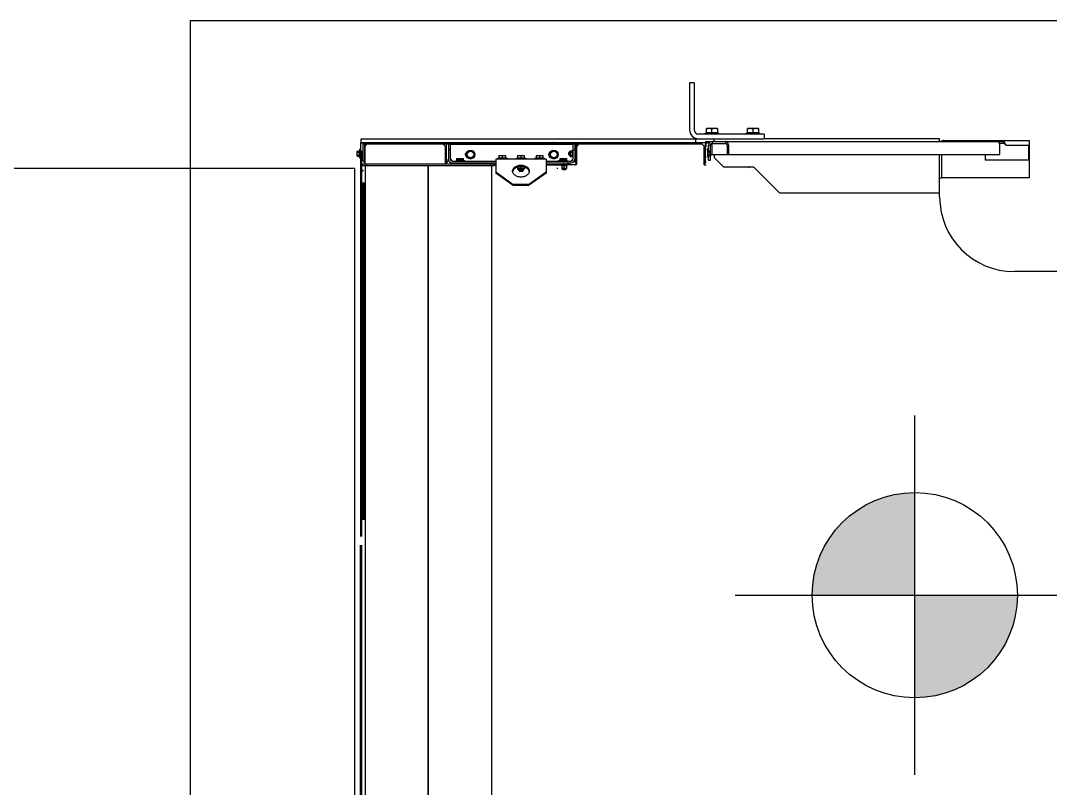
# Model space of a CAD drawing. Header units: millimetres. Extents: x 0 to 1390178, y 0 to 110113.
# Drawn here: x 717405 to 718660, y 31696 to 32631 of the extents above; entities that cross this region are included whole.
import ezdxf
from ezdxf.xclip import XClip

# ---------------------------------------------------------------- set-up
doc = ezdxf.new("R2010")
doc.units = ezdxf.units.MM
doc.header["$LTSCALE"] = 100
doc.header["$XCLIPFRAME"] = 0
doc.layers.add('SYM', color=7, linetype='Continuous')
doc.layers.add('X - 평면도$0$M-PAD', color=8, linetype='Continuous')
doc.layers.add('X - 평면도$0$설비장비', color=6, linetype='Continuous', plot=False)

# ---------------------------------------------------------------- blocks, each defined once
blk = doc.blocks.new('$0$C1E7A367F')
at = {"layer": 'SYM'}
h = blk.add_hatch(color=256, dxfattribs=at)
h.paths.add_polyline_path([(-800, 0), (0, 0), (0, 800, 0.414214)])
h.paths.add_polyline_path([(0, 0), (0, -800, 0.414214), (800, 0)])
for p, q in [((0, -1400), (0, 1400)), ((-1400, 0), (9180.9, 0))]:
    blk.add_line(p, q, dxfattribs=at)
blk.add_circle((0, 0), 800, dxfattribs=at)
blk = doc.blocks.new('X - 평면도$0$A$C7c159ae6')
at = {"layer": 'X - 평면도$0$M-PAD'}
blk.add_lwpolyline([(7.3, 0), (7.3, -1300), (-2692.7, -1300), (-2692.7, 0), (7.3, 0)], dxfattribs=at)
at = {"layer": 'X - 평면도$0$설비장비'}
for p, q in [((-2084.8, -75.7), (-2084.8, -133)), ((-2079.3, -75.7), (-2084.8, -75.7)), ((-2079.3, -75.7), (-2079.3, -133)), ((-2065.9, -138.4), (-2065.9, -137)), ((-2065.9, -137), (-2049.1, -137)), ((-2064.3, -136.8), (-2064.3, -131.4)), ((-2050.7, -131.4), (-2064.3, -131.4)), ((-2063.6, -131.8), (-2064.3, -132)), ((-2050.7, -136.8), (-2064.3, -136.8)), ((-2063.8, -137), (-2063.8, -136.8)), ((-2062.9, -131.6), (-2063.6, -131.8)), ((-2062.3, -131.5), (-2062.9, -131.6)), ((-2061.6, -131.4), (-2062.3, -131.5)), ((-2060.9, -131.4), (-2061.6, -131.4)), ((-2060.3, -131.4), (-2060.9, -131.4)), ((-2059.6, -131.5), (-2060.3, -131.4)), ((-2058.9, -131.6), (-2059.6, -131.5)), ((-2058.2, -131.8), (-2058.9, -131.6)), ((-2057.5, -132), (-2058.2, -131.8)), ((-2056.8, -131.8), (-2057.5, -132)), ((-2057.5, -136.8), (-2057.5, -132)), ((-2056.1, -131.6), (-2056.8, -131.8)), ((-2055.4, -131.5), (-2056.1, -131.6)), ((-2054.8, -131.4), (-2055.4, -131.5)), ((-2054.1, -131.4), (-2054.8, -131.4)), ((-2053.4, -131.4), (-2054.1, -131.4)), ((-2052.8, -131.5), (-2053.4, -131.4)), ((-2052.1, -131.6), (-2052.8, -131.5)), ((-2051.4, -131.8), (-2052.1, -131.6)), ((-2050.7, -132), (-2051.4, -131.8)), ((-2051.2, -137), (-2051.2, -136.8)), ((-2050.7, -131.4), (-2050.7, -136.8)), ((-2049.1, -138.4), (-2049.1, -137)), ((-2015.9, -138.4), (-2015.9, -137)), ((-2015.9, -137), (-1999.1, -137)), ((-2014.3, -136.8), (-2014.3, -131.4)), ((-2000.7, -131.4), (-2014.3, -131.4)), ((-2013.6, -131.8), (-2014.3, -132)), ((-2000.7, -136.8), (-2014.3, -136.8)), ((-2013.8, -137), (-2013.8, -136.8)), ((-2012.9, -131.6), (-2013.6, -131.8)), ((-2012.3, -131.5), (-2012.9, -131.6)), ((-2011.6, -131.4), (-2012.3, -131.5)), ((-2010.9, -131.4), (-2011.6, -131.4)), ((-2010.3, -131.4), (-2010.9, -131.4)), ((-2009.6, -131.5), (-2010.3, -131.4)), ((-2008.9, -131.6), (-2009.6, -131.5)), ((-2008.2, -131.8), (-2008.9, -131.6)), ((-2007.5, -132), (-2008.2, -131.8)), ((-2006.8, -131.8), (-2007.5, -132)), ((-2007.5, -136.8), (-2007.5, -132)), ((-2006.1, -131.6), (-2006.8, -131.8)), ((-2005.4, -131.5), (-2006.1, -131.6)), ((-2004.8, -131.4), (-2005.4, -131.5)), ((-2004.1, -131.4), (-2004.8, -131.4)), ((-2003.4, -131.4), (-2004.1, -131.4)), ((-2002.8, -131.5), (-2003.4, -131.4)), ((-2002.1, -131.6), (-2002.8, -131.5)), ((-2001.4, -131.8), (-2002.1, -131.6)), ((-2000.7, -132), (-2001.4, -131.8)), ((-2001.2, -137), (-2001.2, -136.8)), ((-2000.7, -131.4), (-2000.7, -136.8)), ((-1999.1, -138.4), (-1999.1, -137)), ((-2485.7, -148.9), (-2485.7, -156.5)), ((-2485.7, -148.9), (-2222.1, -148.9)), ((-2484.8, -148.4), (-2484.8, -143.9)), ((-2484.8, -143.9), (-2073.9, -143.9)), ((-2484.8, -148.4), (-2060.3, -148.4)), ((-2455.9, -148.9), (-2455.9, -148.4)), ((-2451.6, -148.4), (-2451.6, -148.9)), ((-2447.3, -148.9), (-2447.3, -148.4)), ((-2410.5, -148.9), (-2410.5, -148.4)), ((-2406.2, -148.4), (-2406.2, -148.9)), ((-2401.8, -148.9), (-2401.8, -148.4)), ((-2250.6, -148.5), (-2250.7, -148.6)), ((-2250.7, -148.6), (-2250.7, -148.9)), ((-2250.7, -148.6), (-2250.7, -148.6)), ((-2250.5, -148.5), (-2250.6, -148.5)), ((-2250.6, -148.5), (-2250.6, -148.5)), ((-2250.4, -148.4), (-2250.5, -148.5)), ((-2250.3, -148.4), (-2250.4, -148.4)), ((-2250.1, -148.4), (-2250.3, -148.4)), ((-2249.9, -148.4), (-2250.1, -148.4)), ((-2222.1, -152.7), (-2222.1, -148.9)), ((-2221.2, -151.8), (-2221.2, -148.4)), ((-2216.6, -150.6), (-2216.6, -148.4)), ((-2077.5, -143.9), (-2077.5, -148.4)), ((-1993.9, -138.4), (-2073.9, -138.4)), ((-2073.9, -143.9), (-1994.3, -143.9)), ((-2058.7, -147.5), (-2065.9, -147.5)), ((-2065.9, -148.9), (-2065.9, -148.4)), ((-2060.7, -148.9), (-2065.9, -148.9)), ((-2065.3, -149.9), (-2065.4, -150.1)), ((-2065.4, -150.6), (-2065.4, -150.1)), ((-2065.2, -149.8), (-2065.3, -149.9)), ((-2065.1, -149.6), (-2065.2, -149.8)), ((-2065, -149.4), (-2065.1, -149.6)), ((-2064.9, -149.3), (-2065, -149.4)), ((-2064.7, -149.2), (-2064.9, -149.3)), ((-2064.5, -149.1), (-2064.7, -149.2)), ((-2064.2, -149), (-2064.5, -149.1)), ((-2064, -149), (-2064.2, -149)), ((-2063.7, -149), (-2064, -149)), ((-2063.4, -149), (-2063.7, -149)), ((-2063.1, -149), (-2063.4, -149)), ((-2062.9, -149), (-2063.1, -149)), ((-2062.6, -149), (-2062.9, -149)), ((-2062.4, -149.1), (-2062.6, -149)), ((-2062.2, -149.2), (-2062.4, -149.1)), ((-2062, -149.3), (-2062.2, -149.2)), ((-2061.8, -149.4), (-2062, -149.3)), ((-2061.7, -149.6), (-2061.8, -149.4)), ((-2061.6, -149.8), (-2061.7, -149.6)), ((-2061.5, -149.9), (-2061.6, -149.8)), ((-2061.5, -150.1), (-2061.5, -149.9)), ((-2057.4, -150.6), (-2057.2, -150.4)), ((-2057.3, -147.3), (-2057.3, -149.5)), ((-2057.3, -147.3), (-1702.5, -147.3)), ((-2057.3, -149.5), (-2041.1, -149.5)), ((-2057.2, -150.4), (-2057.1, -150.2)), ((-2057.1, -150.2), (-2057, -150.1)), ((-2057, -150.1), (-2057, -150)), ((-2057, -150), (-2056.9, -150)), ((-2056.9, -150), (-2056.8, -149.9)), ((-2056.8, -149.9), (-2056.7, -149.8)), ((-2056.6, -149.6), (-2056.7, -149.5)), ((-2056.7, -149.8), (-2056.7, -149.7)), ((-2056.7, -149.7), (-2056.6, -149.7)), ((-2056.6, -149.7), (-2056.6, -149.6)), ((-2056.6, -149.6), (-2056.6, -149.6)), ((-2056.6, -149.6), (-2056.6, -149.6)), ((-2056.6, -149.6), (-2056.6, -149.6)), ((-2056.6, -149.6), (-2056.6, -149.6)), ((-2054.8, -147.3), (-2054.8, -143.9)), ((-2041.1, -147.3), (-2041.1, -149.5)), ((-2040.8, -147.3), (-2041.1, -147.3)), ((-2040.9, -149.6), (-2041.1, -149.5)), ((-2040.7, -149.6), (-2040.9, -149.6)), ((-2040.5, -147.3), (-2040.8, -147.3)), ((-2040.5, -149.6), (-2040.7, -149.6)), ((-2040.2, -147.4), (-2040.5, -147.3)), ((-2040.4, -149.7), (-2040.5, -149.6)), ((-2040.2, -149.8), (-2040.4, -149.7)), ((-2039.9, -147.5), (-2040.2, -147.4)), ((-2040.1, -149.9), (-2040.2, -149.8)), ((-2039.9, -150.1), (-2040.1, -149.9)), ((-2039.6, -147.7), (-2039.9, -147.5)), ((-2039.8, -150.2), (-2039.9, -150.1)), ((-2039.6, -150.4), (-2039.8, -150.2)), ((-2039.3, -147.8), (-2039.6, -147.7)), ((-2039.5, -150.6), (-2039.6, -150.4)), ((-2039, -148), (-2039.3, -147.8)), ((-2038.8, -148.2), (-2039, -148)), ((-2038.6, -148.5), (-2038.8, -148.2)), ((-2038.3, -148.7), (-2038.6, -148.5)), ((-2038.1, -149), (-2038.3, -148.7)), ((-2038, -149.3), (-2038.1, -149)), ((-2037.8, -149.7), (-2038, -149.3)), ((-2037.7, -150), (-2037.8, -149.7)), ((-2037.6, -150.3), (-2037.7, -150)), ((-2037.5, -150.7), (-2037.6, -150.3)), ((-1780.2, -143.9), (-1994.3, -143.9)), ((-1993.9, -138.4), (-1993.9, -143.9)), ((-1780.2, -147.3), (-1780.2, -143.9)), ((-1776.6, -147), (-1776.7, -147.3)), ((-1776.4, -146.6), (-1776.6, -147)), ((-1776.2, -146.4), (-1776.4, -146.6)), ((-1775.9, -146.2), (-1776.2, -146.4)), ((-1775.7, -146.1), (-1775.9, -146.2)), ((-1775.7, -146.1), (-1671.2, -146.1)), ((-1710.2, -147.3), (-1710.5, -147.3)), ((-1709.9, -147.3), (-1710.2, -147.3)), ((-1709.6, -147.4), (-1709.9, -147.3)), ((-1709.3, -147.5), (-1709.6, -147.4)), ((-1709, -147.7), (-1709.3, -147.5)), ((-1708.8, -147.8), (-1709, -147.7)), ((-1708.5, -148), (-1708.8, -147.8)), ((-1708.3, -148.2), (-1708.5, -148)), ((-1708, -148.5), (-1708.3, -148.2)), ((-1707.8, -148.7), (-1708, -148.5)), ((-1707.6, -149), (-1707.8, -148.7)), ((-1707.4, -149.3), (-1707.6, -149)), ((-1707.3, -149.7), (-1707.4, -149.3)), ((-1702.5, -149.5), (-1707.3, -149.5)), ((-1707.1, -150), (-1707.3, -149.7)), ((-1707, -150.3), (-1707.1, -150)), ((-1706.9, -150.7), (-1707, -150.3)), ((-1702.5, -147.3), (-1702.5, -149.5)), ((-1702.4, -147.3), (-1702.5, -147.3)), ((-1702.3, -149.6), (-1702.5, -149.5)), ((-1702.2, -147.3), (-1702.4, -147.3)), ((-1702.1, -149.6), (-1702.3, -149.6)), ((-1702, -147.4), (-1702.2, -147.3)), ((-1701.8, -149.7), (-1702.1, -149.6)), ((-1701.8, -147.5), (-1702, -147.4)), ((-1701.6, -147.7), (-1701.8, -147.5)), ((-1701.6, -149.8), (-1701.8, -149.7)), ((-1701.5, -147.9), (-1701.6, -147.7)), ((-1701.4, -149.9), (-1701.6, -149.8)), ((-1701.3, -148.1), (-1701.5, -147.9)), ((-1701.2, -150), (-1701.4, -149.9)), ((-1701.1, -148.3), (-1701.3, -148.1)), ((-1700.9, -150.2), (-1701.2, -150)), ((-1700.9, -148.6), (-1701.1, -148.3)), ((-1700.8, -148.9), (-1700.9, -148.6)), ((-1700.7, -150.4), (-1700.9, -150.2)), ((-1700.6, -149.2), (-1700.8, -148.9)), ((-1700.5, -150.6), (-1700.7, -150.4)), ((-1700.4, -149.5), (-1700.6, -149.2)), ((-1700.2, -149.9), (-1700.4, -149.5)), ((-1700, -150.3), (-1700.2, -149.9)), ((-1699.9, -150.6), (-1700, -150.3)), ((-1671.2, -146.1), (-1671.2, -191.6)), ((-2489.7, -159.3), (-2489.4, -158.9)), ((-2489.7, -164.7), (-2489.7, -159.3)), ((-2489.7, -159.6), (-2489.6, -159.4)), ((-2489.6, -159.9), (-2489.7, -159.6)), ((-2489.7, -162), (-2489.6, -161.5)), ((-2489.6, -162.5), (-2489.7, -162)), ((-2489.6, -159.4), (-2489.5, -159.1)), ((-2489.5, -160.2), (-2489.6, -159.9)), ((-2489.6, -161.5), (-2489.5, -161)), ((-2489.5, -163), (-2489.6, -162.5)), ((-2489.5, -159.1), (-2489.4, -158.9)), ((-2489.4, -160.4), (-2489.5, -160.2)), ((-2489.5, -161), (-2489.4, -160.4)), ((-2489.4, -163.6), (-2489.5, -163)), ((-2489.4, -158.9), (-2487.2, -158.9)), ((-2489.4, -160.4), (-2487.2, -160.4)), ((-2487.2, -158.9), (-2487.2, -165.2)), ((-2487, -159.4), (-2487.2, -159.4)), ((-2487, -165.9), (-2487, -158.1)), ((-2487, -158.1), (-2486.3, -158.1)), ((-2486.3, -167.5), (-2486.3, -156.5)), ((-2485.4, -156.5), (-2486.3, -156.5)), ((-2485.4, -156.5), (-2485.4, -628.1)), ((-2485.4, -158.6), (-2484.1, -158.6)), ((-2484.1, -628.1), (-2484.1, -158.6)), ((-2484.1, -160.3), (-2482.7, -160.3)), ((-2482.7, -150.6), (-2482.7, -168.8)), ((-2376.3, -150.6), (-2482.7, -150.6)), ((-2480.7, -150.6), (-2480.7, -171.1)), ((-2478.3, -150.6), (-2480.5, -152.9)), ((-2480.5, -152.9), (-2480.5, -174.5)), ((-2382.6, -152.9), (-2384.9, -150.6)), ((-2382.6, -152.9), (-2382.6, -174.5)), ((-2380.9, -171.1), (-2380.9, -150.6)), ((-2378.6, -150.6), (-2378.6, -168.8)), ((-2378.6, -157.5), (-2376.3, -157.5)), ((-2376.3, -150.6), (-2376.3, -168.8)), ((-2376.1, -168.8), (-2376.1, -150.6)), ((-2376.1, -150.6), (-2227, -150.6)), ((-2355.7, -160.7), (-2351.6, -158.4)), ((-2355.7, -165.5), (-2355.7, -160.7)), ((-2351.6, -158.4), (-2347.5, -160.7)), ((-2347.5, -160.7), (-2347.5, -165.5)), ((-2254.3, -160.7), (-2250.2, -158.4)), ((-2254.3, -165.5), (-2254.3, -160.7)), ((-2250.2, -158.4), (-2246.2, -160.7)), ((-2246.2, -160.7), (-2246.2, -165.5)), ((-2231.8, -160.8), (-2231.3, -160.3)), ((-2231.8, -163.2), (-2231.8, -160.8)), ((-2231.3, -163.7), (-2231.3, -160.3)), ((-2230.4, -160.3), (-2231.3, -160.3)), ((-2230.4, -159), (-2230.3, -158.6)), ((-2230.3, -158.9), (-2230.4, -159.2)), ((-2230.4, -165), (-2230.4, -159)), ((-2230.4, -159.2), (-2230.4, -159.4)), ((-2230.4, -159.4), (-2230.4, -159.7)), ((-2230.4, -159.7), (-2230.3, -160)), ((-2230.3, -160.9), (-2230.4, -161.4)), ((-2230.4, -161.4), (-2230.4, -162)), ((-2230.4, -162), (-2230.4, -162.6)), ((-2230.4, -162.6), (-2230.3, -163.1)), ((-2230.3, -158.6), (-2230.3, -158.9)), ((-2230.3, -158.6), (-2227.6, -158.6)), ((-2230.3, -160), (-2230.3, -160.3)), ((-2230.3, -160.3), (-2230.3, -160.9)), ((-2230.3, -160.3), (-2227.6, -160.3)), ((-2227.8, -158.9), (-2227.9, -159.3)), ((-2227.9, -159.3), (-2227.9, -159.6)), ((-2227.9, -159.6), (-2227.8, -159.9)), ((-2227.8, -161), (-2227.9, -161.7)), ((-2227.9, -161.7), (-2227.9, -162.3)), ((-2227.9, -162.3), (-2227.8, -163)), ((-2227.6, -158.6), (-2227.8, -158.9)), ((-2227.8, -159.9), (-2227.6, -160.3)), ((-2227.6, -160.3), (-2227.8, -161)), ((-2227.8, -163), (-2227.6, -163.7)), ((-2227.6, -158.6), (-2227.3, -158.1)), ((-2227, -150.6), (-2227, -157.9)), ((-2226.8, -150.6), (-2226.8, -168.8)), ((-2223.4, -150.6), (-2226.8, -150.6)), ((-2224.5, -157.5), (-2226.8, -157.5)), ((-2224.5, -150.6), (-2224.5, -171.8)), ((-2224.5, -152.9), (-2223.4, -152.9)), ((-2223.4, -150.6), (-2223.4, -171.8)), ((-2222.7, -158.1), (-2223.4, -158.1)), ((-2222.7, -158.1), (-2222.7, -165.9)), ((-2222.7, -159.4), (-2222.5, -159.4)), ((-2222.5, -158.9), (-2222.5, -165.2)), ((-2222.2, -158.9), (-2222.5, -158.9)), ((-2222.2, -160.4), (-2222.5, -160.4)), ((-2220, -150.6), (-2222.2, -152.9)), ((-2222.2, -174), (-2222.2, -152.9)), ((-2069.3, -150.6), (-2220, -150.6)), ((-2067, -152.9), (-2069.3, -150.6)), ((-2067, -175.6), (-2067, -152.9)), ((-2067, -158.6), (-2066.7, -158.6)), ((-2066.9, -158.9), (-2067, -159.3)), ((-2067, -159.3), (-2067, -159.6)), ((-2067, -159.6), (-2066.9, -159.9)), ((-2067, -160.3), (-2066.7, -160.3)), ((-2066.9, -161), (-2067, -161.7)), ((-2067, -161.7), (-2067, -162.3)), ((-2067, -162.3), (-2066.9, -163)), ((-2066.7, -158.6), (-2066.9, -158.9)), ((-2066.9, -159.9), (-2066.7, -160.3)), ((-2066.7, -160.3), (-2066.9, -161)), ((-2066.9, -163), (-2066.7, -163.7)), ((-2066.7, -158.6), (-2066.4, -158.1)), ((-2065.9, -150.6), (-2065.9, -171.8)), ((-2063.6, -150.6), (-2065.9, -150.6)), ((-2063.6, -152.9), (-2065.9, -152.9)), ((-2063.6, -156), (-2063.4, -156.1)), ((-2063.6, -156.1), (-2061.8, -156.1)), ((-2062.9, -158.1), (-2063.6, -158.1)), ((-2063.4, -156.1), (-2063.1, -156)), ((-2063.1, -156), (-2062.8, -156)), ((-2062.9, -158.1), (-2062.9, -165.9)), ((-2062.9, -159.4), (-2062.7, -159.4)), ((-2062.8, -156), (-2062.6, -156)), ((-2062.7, -158.9), (-2062.7, -165.2)), ((-2060.5, -158.9), (-2062.7, -158.9)), ((-2060.5, -160.4), (-2062.7, -160.4)), ((-2062.6, -156), (-2062.4, -155.9)), ((-2062.5, -158.9), (-2062.5, -158.1)), ((-2061.8, -158.1), (-2062.5, -158.1)), ((-2062.4, -155.9), (-2062.2, -155.8)), ((-2062.2, -155.8), (-2062, -155.7)), ((-2062.1, -158.1), (-2062.1, -156.1)), ((-2062, -155.7), (-2061.8, -155.6)), ((-2061.8, -158.9), (-2061.8, -151.8)), ((-2061.8, -151.8), (-2059.5, -151.8)), ((-2061.8, -155.6), (-2061.8, -155.5)), ((-2060.5, -158.9), (-2060.4, -159.1)), ((-2060.3, -159.3), (-2060.5, -158.9)), ((-2060.4, -160.2), (-2060.5, -160.4)), ((-2060.5, -160.4), (-2060.4, -161)), ((-2060.4, -163), (-2060.5, -163.6)), ((-2060.4, -159.1), (-2060.3, -159.4)), ((-2060.3, -159.9), (-2060.4, -160.2)), ((-2060.4, -161), (-2060.3, -161.5)), ((-2060.3, -162.5), (-2060.4, -163)), ((-2060.3, -159.3), (-2060.3, -164.7)), ((-2060.3, -159.4), (-2060.3, -159.6)), ((-2060.3, -159.6), (-2060.3, -159.9)), ((-2060.3, -161.5), (-2060.3, -162)), ((-2060.3, -162), (-2060.3, -162.5)), ((-2059.5, -170), (-2059.5, -151.8)), ((-2057.7, -151.6), (-2057.6, -151.4)), ((-2057.7, -151.8), (-2057.7, -151.6)), ((-2057.7, -151.8), (-2057.7, -163.2)), ((-2057.6, -151.2), (-2057.5, -151)), ((-2057.6, -151.4), (-2057.6, -151.2)), ((-2057.5, -151), (-2057.4, -150.7)), ((-2057.4, -150.7), (-2057.4, -150.6)), ((-2039.4, -150.7), (-2039.5, -150.6)), ((-2039.4, -151), (-2039.4, -150.7)), ((-2039.3, -151.2), (-2039.4, -151)), ((-2039.3, -151.4), (-2039.3, -151.2)), ((-2039.2, -151.6), (-2039.3, -151.4)), ((-2039.2, -151.8), (-2039.2, -151.6)), ((-2039.2, -151.8), (-2039.2, -163.2)), ((-2037.4, -151.1), (-2037.5, -150.7)), ((-2037.4, -151.4), (-2037.4, -151.1)), ((-2037.4, -151.8), (-2037.4, -151.4)), ((-2037.4, -151.8), (-2037.4, -163.2)), ((-1706.9, -151.1), (-1706.9, -150.7)), ((-1706.8, -151.4), (-1706.9, -151.1)), ((-1706.8, -151.8), (-1706.8, -151.4)), ((-1706.8, -163.2), (-1706.8, -151.8)), ((-1700.2, -150.8), (-1700.5, -150.6)), ((-1700, -151.1), (-1700.2, -150.8)), ((-1699.8, -151.3), (-1700, -151.1)), ((-1699.7, -151), (-1699.9, -150.6)), ((-1699.6, -151.6), (-1699.8, -151.3)), ((-1699.5, -151.4), (-1699.7, -151)), ((-1699.3, -151.8), (-1699.6, -151.6)), ((-1699.3, -151.8), (-1699.5, -151.4)), ((-1699.3, -151.8), (-1672.1, -151.8)), ((-1672.1, -151.8), (-1672.1, -170)), ((-2489.7, -164.4), (-2489.6, -164.1)), ((-2489.6, -164.6), (-2489.7, -164.4)), ((-2489.7, -164.7), (-2489.4, -165.2)), ((-2489.6, -164.1), (-2489.5, -163.8)), ((-2489.5, -164.9), (-2489.6, -164.6)), ((-2489.5, -163.8), (-2489.4, -163.6)), ((-2489.4, -165.2), (-2489.5, -164.9)), ((-2489.4, -163.6), (-2487.2, -163.6)), ((-2489.4, -165.2), (-2487.2, -165.2)), ((-2487, -164.6), (-2487.2, -164.6)), ((-2487, -165.9), (-2486.3, -165.9)), ((-2485.4, -167.5), (-2486.3, -167.5)), ((-2485.7, -167.5), (-2485.7, -303.1)), ((-2484.1, -163.7), (-2482.7, -163.7)), ((-2482.8, -176.8), (-2482.8, -174.5)), ((-2482.8, -174.5), (-2322.8, -174.5)), ((-2480.7, -171.1), (-2480.5, -171.1)), ((-2478.3, -176.8), (-2478.3, -174.5)), ((-2382.6, -171.1), (-2380.9, -171.1)), ((-2376.1, -168.8), (-2373.8, -171.1)), ((-2374.1, -171.1), (-2320.9, -171.1)), ((-2374.1, -173.4), (-2320.9, -173.4)), ((-2371.3, -174.5), (-2371.3, -174)), ((-2369.7, -174), (-2371.3, -174)), ((-2369.7, -174.5), (-2369.7, -173.4)), ((-2369.2, -170.3), (-2369.2, -171.1)), ((-2369.2, -170.3), (-2362.1, -170.3)), ((-2368.6, -167.8), (-2368.6, -170)), ((-2368.6, -167.8), (-2362.7, -167.8)), ((-2368.6, -168), (-2368.1, -167.9)), ((-2362.7, -170), (-2368.6, -170)), ((-2368.3, -170.3), (-2368.3, -170)), ((-2368.1, -167.9), (-2367.6, -167.8)), ((-2367.6, -167.8), (-2367.1, -167.8)), ((-2367.1, -167.8), (-2366.6, -167.8)), ((-2366.6, -167.8), (-2366.2, -167.9)), ((-2366.3, -167.8), (-2366.3, -167.8)), ((-2366.3, -167.8), (-2360.4, -167.8)), ((-2366.2, -167.9), (-2365.7, -168)), ((-2365.7, -168), (-2365.1, -167.9)), ((-2365.7, -168), (-2365.7, -170)), ((-2365.2, -174.5), (-2365.2, -173.4)), ((-2365.1, -167.9), (-2364.7, -167.8)), ((-2365.1, -167.8), (-2364.9, -167.8)), ((-2364.9, -167.8), (-2364.6, -167.8)), ((-2364.7, -167.8), (-2364.2, -167.8)), ((-2364.2, -167.8), (-2363.7, -167.8)), ((-2363.7, -167.8), (-2363.2, -167.9)), ((-2363.2, -167.9), (-2362.7, -168)), ((-2363, -170.3), (-2363, -170)), ((-2363, -170.3), (-2358.7, -170.3)), ((-2362.7, -167.8), (-2362.7, -170)), ((-2362.7, -167.8), (-2362.4, -167.8)), ((-2360.4, -170), (-2362.7, -170)), ((-2362.4, -167.8), (-2361.9, -167.8)), ((-2362.1, -170.3), (-2362.1, -171.1)), ((-2361.9, -167.8), (-2361.4, -167.8)), ((-2361.4, -167.8), (-2360.9, -167.9)), ((-2360.9, -167.9), (-2360.4, -168)), ((-2360.7, -170.3), (-2360.7, -170)), ((-2360.4, -167.8), (-2360.4, -170)), ((-2358.7, -171.1), (-2358.7, -170.3)), ((-2351.6, -167.8), (-2355.7, -165.5)), ((-2347.5, -165.5), (-2351.6, -167.8)), ((-2327.4, -176.8), (-2327.4, -174.5)), ((-2322.8, -176.8), (-2322.8, -174.5)), ((-2320.9, -175.5), (-2322.8, -175.5)), ((-2320.9, -175.6), (-2322.8, -175.6)), ((-2320.9, -168.8), (-2320.9, -185.9)), ((-2259.5, -168.8), (-2320.9, -168.8)), ((-2318.7, -167.7), (-2318.7, -168.8)), ((-2318.7, -167.7), (-2307.1, -167.7)), ((-2317, -164.2), (-2317, -167.4)), ((-2317, -164.2), (-2308.8, -164.2)), ((-2317, -164.5), (-2316.5, -164.4)), ((-2308.8, -167.4), (-2317, -167.4)), ((-2316.7, -167.7), (-2316.7, -167.4)), ((-2316.5, -164.4), (-2316, -164.3)), ((-2316, -164.3), (-2315.5, -164.2)), ((-2315.5, -164.2), (-2315, -164.2)), ((-2315, -164.2), (-2314.5, -164.2)), ((-2314.5, -164.2), (-2314, -164.3)), ((-2314, -164.3), (-2313.5, -164.4)), ((-2313.5, -164.4), (-2312.9, -164.5)), ((-2312.9, -164.5), (-2312.4, -164.4)), ((-2312.9, -164.5), (-2312.9, -167.4)), ((-2312.4, -164.4), (-2311.9, -164.3)), ((-2311.9, -164.3), (-2311.4, -164.2)), ((-2311.4, -164.2), (-2310.9, -164.2)), ((-2310.9, -164.2), (-2310.4, -164.2)), ((-2310.4, -164.2), (-2309.9, -164.3)), ((-2309.9, -164.3), (-2309.4, -164.4)), ((-2309.4, -164.4), (-2308.8, -164.5)), ((-2309.2, -167.7), (-2309.2, -167.4)), ((-2308.8, -164.2), (-2308.8, -167.4)), ((-2307.1, -167.7), (-2307.1, -168.8)), ((-2296, -167.7), (-2296, -168.8)), ((-2296, -167.7), (-2284.4, -167.7)), ((-2294.3, -164.2), (-2294.3, -167.4)), ((-2294.3, -164.2), (-2286.1, -164.2)), ((-2294.3, -164.5), (-2293.8, -164.4)), ((-2286.1, -167.4), (-2294.3, -167.4)), ((-2294, -167.7), (-2294, -167.4)), ((-2293.8, -164.4), (-2293.3, -164.3)), ((-2293.3, -164.3), (-2292.7, -164.2)), ((-2292.7, -164.2), (-2292.2, -164.2)), ((-2292.2, -164.2), (-2291.7, -164.2)), ((-2291.7, -164.2), (-2291.2, -164.3)), ((-2291.2, -164.3), (-2290.7, -164.4)), ((-2290.7, -164.4), (-2290.2, -164.5)), ((-2290.2, -164.5), (-2289.7, -164.4)), ((-2290.2, -164.5), (-2290.2, -167.4)), ((-2289.7, -164.4), (-2289.2, -164.3)), ((-2289.2, -164.3), (-2288.7, -164.2)), ((-2288.7, -164.2), (-2288.2, -164.2)), ((-2288.2, -164.2), (-2287.6, -164.2)), ((-2287.6, -164.2), (-2287.1, -164.3)), ((-2287.1, -164.3), (-2286.6, -164.4)), ((-2286.6, -164.4), (-2286.1, -164.5)), ((-2286.4, -167.7), (-2286.4, -167.4)), ((-2286.1, -164.2), (-2286.1, -167.4)), ((-2284.4, -167.7), (-2284.4, -168.8)), ((-2273.3, -167.7), (-2273.3, -168.8)), ((-2273.3, -167.7), (-2261.7, -167.7)), ((-2271.6, -164.2), (-2271.6, -167.4)), ((-2271.6, -164.2), (-2263.4, -164.2)), ((-2271.6, -164.5), (-2271, -164.4)), ((-2263.4, -167.4), (-2271.6, -167.4)), ((-2271.2, -167.7), (-2271.2, -167.4)), ((-2271, -164.4), (-2270.5, -164.3)), ((-2270.5, -164.3), (-2270, -164.2)), ((-2270, -164.2), (-2269.5, -164.2)), ((-2269.5, -164.2), (-2269, -164.2)), ((-2269, -164.2), (-2268.5, -164.3)), ((-2268.5, -164.3), (-2268, -164.4)), ((-2268, -164.4), (-2267.5, -164.5)), ((-2267.5, -164.5), (-2266.9, -164.4)), ((-2267.5, -164.5), (-2267.5, -167.4)), ((-2266.9, -164.4), (-2266.4, -164.3)), ((-2266.4, -164.3), (-2265.9, -164.2)), ((-2265.9, -164.2), (-2265.4, -164.2)), ((-2265.4, -164.2), (-2264.9, -164.2)), ((-2264.9, -164.2), (-2264.4, -164.3)), ((-2264.4, -164.3), (-2263.9, -164.4)), ((-2263.9, -164.4), (-2263.4, -164.5)), ((-2263.7, -167.7), (-2263.7, -167.4)), ((-2263.4, -164.2), (-2263.4, -167.4)), ((-2261.7, -167.7), (-2261.7, -168.8)), ((-2259.5, -168.8), (-2259.5, -185.9)), ((-2259.5, -171.1), (-2229.1, -171.1)), ((-2259.5, -173.4), (-2229.1, -173.4)), ((-2233.4, -175.5), (-2259.5, -175.5)), ((-2253.2, -175.6), (-2259.5, -175.6)), ((-2250.2, -167.8), (-2254.3, -165.5)), ((-2246.2, -165.5), (-2250.2, -167.8)), ((-2247.7, -175.5), (-2247.7, -175.7)), ((-2244.4, -171.1), (-2244.4, -170.3)), ((-2244.4, -170.3), (-2240.1, -170.3)), ((-2242.7, -167.8), (-2242.7, -170)), ((-2242.7, -167.8), (-2236.8, -167.8)), ((-2242.7, -168), (-2242.2, -167.9)), ((-2240.4, -170), (-2242.7, -170)), ((-2242.4, -170.3), (-2242.4, -170)), ((-2242.2, -167.9), (-2241.7, -167.8)), ((-2241.7, -167.8), (-2241.2, -167.8)), ((-2241.2, -167.8), (-2240.7, -167.8)), ((-2241, -170.3), (-2241, -171.1)), ((-2241, -170.3), (-2233.9, -170.3)), ((-2241, -176.3), (-2241, -175.5)), ((-2240.7, -167.8), (-2240.4, -167.8)), ((-2240.4, -167.8), (-2240.4, -170)), ((-2240.4, -167.8), (-2234.5, -167.8)), ((-2240.4, -168), (-2239.9, -167.9)), ((-2234.5, -170), (-2240.4, -170)), ((-2240.1, -170.3), (-2240.1, -170)), ((-2239.9, -167.9), (-2239.4, -167.8)), ((-2239.4, -167.8), (-2238.9, -167.8)), ((-2238.9, -167.8), (-2238.5, -167.8)), ((-2238.5, -167.8), (-2238.3, -167.8)), ((-2238.5, -167.8), (-2238, -167.9)), ((-2238.3, -167.8), (-2238, -167.8)), ((-2238, -167.9), (-2237.5, -168)), ((-2237.9, -175.5), (-2237.9, -173.4)), ((-2237.5, -168), (-2237, -167.9)), ((-2237.5, -168), (-2237.5, -170)), ((-2237, -167.9), (-2236.5, -167.8)), ((-2236.8, -167.8), (-2236.8, -167.8)), ((-2236.5, -167.8), (-2236, -167.8)), ((-2236, -167.8), (-2235.5, -167.8)), ((-2235.5, -167.8), (-2235, -167.9)), ((-2235, -167.9), (-2234.5, -168)), ((-2234.8, -170.3), (-2234.8, -170)), ((-2234.5, -167.8), (-2234.5, -170)), ((-2233.9, -170.3), (-2233.9, -171.1)), ((-2233.9, -176.3), (-2233.9, -175.5)), ((-2233.4, -175.5), (-2233.4, -173.4)), ((-2233.4, -174), (-2231.8, -174)), ((-2231.8, -163.2), (-2231.3, -163.7)), ((-2231.8, -174), (-2231.8, -175.6)), ((-2230.4, -163.7), (-2231.3, -163.7)), ((-2230.3, -164), (-2230.4, -164.3)), ((-2230.4, -164.3), (-2230.4, -164.6)), ((-2230.4, -164.6), (-2230.4, -164.8)), ((-2230.4, -164.8), (-2230.3, -165.1)), ((-2230.4, -165), (-2230.3, -165.4)), ((-2230.3, -163.1), (-2230.3, -163.7)), ((-2230.3, -163.7), (-2230.3, -164)), ((-2230.3, -163.7), (-2227.6, -163.7)), ((-2230.3, -165.1), (-2230.3, -165.4)), ((-2230.3, -165.4), (-2227.6, -165.4)), ((-2229.3, -171.1), (-2227, -168.8)), ((-2227.8, -164.1), (-2227.9, -164.4)), ((-2227.9, -164.4), (-2227.9, -164.7)), ((-2227.9, -164.7), (-2227.8, -165.1)), ((-2227.6, -163.7), (-2227.8, -164.1)), ((-2227.8, -165.1), (-2227.6, -165.4)), ((-2227.3, -165.9), (-2227.6, -165.4)), ((-2227, -166.1), (-2227, -168.8)), ((-2222.7, -165.9), (-2223.4, -165.9)), ((-2222.7, -164.6), (-2222.5, -164.6)), ((-2222.2, -163.6), (-2222.5, -163.6)), ((-2222.2, -165.2), (-2222.5, -165.2)), ((-2067, -163.7), (-2066.7, -163.7)), ((-2066.9, -164.1), (-2067, -164.4)), ((-2067, -164.4), (-2067, -164.7)), ((-2067, -164.7), (-2066.9, -165.1)), ((-2067, -165.4), (-2066.7, -165.4)), ((-2066.7, -163.7), (-2066.9, -164.1)), ((-2066.9, -165.1), (-2066.7, -165.4)), ((-2066.4, -165.9), (-2066.7, -165.4)), ((-2062.9, -165.9), (-2063.6, -165.9)), ((-2062.9, -164.6), (-2062.7, -164.6)), ((-2060.5, -163.6), (-2062.7, -163.6)), ((-2060.5, -165.2), (-2062.7, -165.2)), ((-2062.5, -165.9), (-2062.5, -165.2)), ((-2061.8, -165.9), (-2062.5, -165.9)), ((-2061.8, -170), (-2061.8, -165.2)), ((-2061.8, -170), (-2059.5, -170)), ((-2060.5, -163.6), (-2060.4, -163.8)), ((-2060.3, -164.7), (-2060.5, -165.2)), ((-2060.4, -164.9), (-2060.5, -165.2)), ((-2060.4, -163.8), (-2060.3, -164.1)), ((-2060.3, -164.6), (-2060.4, -164.9)), ((-2060.3, -164.1), (-2060.3, -164.4)), ((-2060.3, -164.4), (-2060.3, -164.6)), ((-2059.5, -163.2), (-2037.4, -163.2)), ((-2059.4, -163.6), (-2059.5, -163.6)), ((-2059.4, -165.2), (-2059.5, -165.2)), ((-2059.3, -163.2), (-2059.4, -163.6)), ((-2059.4, -163.6), (-2059.3, -163.8)), ((-2059.2, -164.7), (-2059.4, -165.2)), ((-2059.3, -164.9), (-2059.4, -165.2)), ((-2059.3, -163.8), (-2059.2, -164.1)), ((-2059.2, -164.6), (-2059.3, -164.9)), ((-2059.2, -163.2), (-2059.2, -164.7)), ((-2059.2, -164.1), (-2059.2, -164.4)), ((-2059.2, -164.4), (-2059.2, -164.6)), ((-2054.8, -163.2), (-2054.8, -166.6)), ((-2054.8, -166.6), (-2043.4, -178)), ((-2037.4, -163.2), (-1706.8, -163.2)), ((-1780.2, -214.8), (-1780.2, -163.2)), ((-1778, -163.2), (-1778, -191.6)), ((-1724.8, -163.2), (-1724.8, -170)), ((-1672.1, -170), (-1724.8, -170)), ((-2322.8, -176.8), (-2482.8, -176.8)), ((-2480.1, -176.8), (-2480.1, -1089.2)), ((-2403.7, -176.8), (-2403.7, -1089.2)), ((-2403, -176.8), (-2403, -1089.2)), ((-2325.5, -1089.2), (-2325.5, -176.8)), ((-2322.8, -175.7), (-2320.9, -175.7)), ((-2320.9, -184.3), (-2299.6, -199.4)), ((-2299.6, -201), (-2320.9, -185.9)), ((-2300.4, -182.5), (-2300.2, -181.7)), ((-2300.4, -183.3), (-2300.4, -182.5)), ((-2300.4, -184.1), (-2300.4, -183.3)), ((-2300.2, -183.3), (-2300.4, -184.1)), ((-2300.2, -184.9), (-2300.4, -184.1)), ((-2300.4, -184.1), (-2300.4, -184.1)), ((-2300.2, -181.7), (-2299.8, -180.9)), ((-2299.8, -182.5), (-2300.2, -183.3)), ((-2299.8, -185.7), (-2300.2, -184.9)), ((-2299.8, -180.9), (-2299.4, -180.1)), ((-2299.4, -181.8), (-2299.8, -182.5)), ((-2299.4, -186.4), (-2299.8, -185.7)), ((-2299.4, -180.1), (-2298.9, -179.4)), ((-2298.9, -181), (-2299.4, -181.8)), ((-2298.9, -187.1), (-2299.4, -186.4)), ((-2298.9, -179.4), (-2298.2, -178.8)), ((-2298.2, -180.4), (-2298.9, -181)), ((-2298.2, -187.8), (-2298.9, -187.1)), ((-2298.2, -178.8), (-2297.4, -178.2)), ((-2297.4, -179.8), (-2298.2, -180.4)), ((-2297.4, -188.4), (-2298.2, -187.8)), ((-2297.4, -178.2), (-2296.6, -177.6)), ((-2296.6, -179.2), (-2297.4, -179.8)), ((-2296.6, -177.6), (-2295.6, -177.2)), ((-2295.6, -178.8), (-2296.6, -179.2)), ((-2295.6, -177.2), (-2294.6, -176.8)), ((-2294.6, -178.4), (-2295.6, -178.8)), ((-2294.6, -176.8), (-2293.6, -176.5)), ((-2293.6, -178.1), (-2294.6, -178.4)), ((-2294.5, -178.3), (-2294.5, -180.4)), ((-2294.5, -179.1), (-2293.8, -179.3)), ((-2294.5, -179.4), (-2285.9, -179.4)), ((-2286.4, -180.8), (-2294, -180.8)), ((-2293.8, -179.3), (-2293.1, -179.4)), ((-2293.6, -176.5), (-2292.5, -176.2)), ((-2292.5, -177.8), (-2293.6, -178.1)), ((-2293.1, -179.4), (-2292.3, -179.4)), ((-2292.9, -182.4), (-2292.9, -180.8)), ((-2291.7, -183.6), (-2292.9, -182.4)), ((-2287.5, -182.4), (-2292.9, -182.4)), ((-2292.5, -176.2), (-2291.3, -176.1)), ((-2291.3, -177.7), (-2292.5, -177.8)), ((-2292.3, -179.4), (-2291.6, -179.4)), ((-2288.7, -183.6), (-2291.7, -183.6)), ((-2291.6, -179.4), (-2290.9, -179.3)), ((-2291.3, -176.1), (-2290.2, -176.1)), ((-2290.2, -177.7), (-2291.3, -177.7)), ((-2290.9, -179.3), (-2290.2, -179.1)), ((-2290.2, -176.1), (-2289, -176.1)), ((-2290.2, -179.1), (-2290.2, -177.7)), ((-2289.1, -177.7), (-2290.2, -177.7)), ((-2290.2, -179.1), (-2289.5, -179.3)), ((-2289.5, -179.3), (-2288.8, -179.4)), ((-2287.9, -177.8), (-2289.1, -177.7)), ((-2289, -176.1), (-2287.9, -176.2)), ((-2288.8, -179.4), (-2288.1, -179.4)), ((-2288.7, -183.6), (-2287.5, -182.4)), ((-2288.1, -179.4), (-2287.3, -179.4)), ((-2287.9, -176.2), (-2286.8, -176.5)), ((-2286.8, -178.1), (-2287.9, -177.8)), ((-2287.5, -180.8), (-2287.5, -182.4)), ((-2287.3, -179.4), (-2286.6, -179.3)), ((-2286.8, -176.5), (-2285.8, -176.8)), ((-2285.8, -178.4), (-2286.8, -178.1)), ((-2286.6, -179.3), (-2285.9, -179.1)), ((-2285.9, -178.3), (-2285.9, -180.4)), ((-2285.8, -176.8), (-2284.8, -177.2)), ((-2284.8, -178.8), (-2285.8, -178.4)), ((-2284.8, -177.2), (-2283.8, -177.6)), ((-2283.8, -179.2), (-2284.8, -178.8)), ((-2283.8, -177.6), (-2283, -178.2)), ((-2283, -179.8), (-2283.8, -179.2)), ((-2283, -178.2), (-2282.2, -178.8)), ((-2282.2, -180.4), (-2283, -179.8)), ((-2282.2, -187.8), (-2283, -188.4)), ((-2282.2, -178.8), (-2281.5, -179.4)), ((-2281.5, -181), (-2282.2, -180.4)), ((-2281.5, -187.1), (-2282.2, -187.8)), ((-2281.5, -179.4), (-2281, -180.1)), ((-2281, -181.8), (-2281.5, -181)), ((-2281, -186.4), (-2281.5, -187.1)), ((-2281, -180.1), (-2280.5, -180.9)), ((-2280.5, -182.5), (-2281, -181.8)), ((-2280.5, -185.7), (-2281, -186.4)), ((-2280.8, -199.4), (-2259.5, -184.3)), ((-2259.5, -185.9), (-2280.8, -201)), ((-2280.5, -180.9), (-2280.2, -181.7)), ((-2280.2, -183.3), (-2280.5, -182.5)), ((-2280.2, -184.9), (-2280.5, -185.7)), ((-2280.2, -181.7), (-2280, -182.5)), ((-2280, -184.1), (-2280.2, -183.3)), ((-2280, -184.1), (-2280.2, -184.9)), ((-2280, -182.5), (-2280, -183.3)), ((-2280, -183.3), (-2280, -184.1)), ((-2280, -184.1), (-2280, -184.1)), ((-2259.5, -175.7), (-2247, -175.7)), ((-2247, -176.2), (-2246.6, -176.2)), ((-2246.6, -175.6), (-2241, -175.6)), ((-2245.4, -180.2), (-2246.6, -180.2)), ((-2233.9, -176.3), (-2241, -176.3)), ((-2240.4, -176.3), (-2240.4, -180.2)), ((-2240.4, -176.5), (-2239.9, -176.4)), ((-2240.4, -179.4), (-2239.9, -179.5)), ((-2240.4, -179.6), (-2234.5, -179.6)), ((-2234.9, -180.5), (-2240.1, -180.5)), ((-2239.9, -176.4), (-2239.4, -176.4)), ((-2239.9, -179.5), (-2239.4, -179.6)), ((-2239.4, -176.4), (-2238.9, -176.3)), ((-2239.4, -179.6), (-2238.9, -179.6)), ((-2239.3, -181.4), (-2239.3, -180.5)), ((-2239, -181.6), (-2239.3, -181.4)), ((-2239, -181.6), (-2239.3, -181.4)), ((-2235.7, -181.4), (-2239.3, -181.4)), ((-2235.9, -181.6), (-2239, -181.6)), ((-2238.9, -176.3), (-2238.5, -176.4)), ((-2238.9, -179.6), (-2238.4, -179.6)), ((-2238.5, -176.4), (-2238, -176.4)), ((-2238.4, -179.6), (-2238, -179.5)), ((-2238, -176.4), (-2237.5, -176.5)), ((-2238, -179.5), (-2237.5, -179.4)), ((-2237.5, -176.5), (-2237, -176.4)), ((-2237.5, -179.4), (-2237.5, -176.5)), ((-2237.5, -179.4), (-2237, -179.5)), ((-2237, -176.4), (-2236.5, -176.4)), ((-2237, -179.5), (-2236.5, -179.6)), ((-2236.5, -176.4), (-2236, -176.3)), ((-2236.5, -179.6), (-2236, -179.6)), ((-2236, -176.3), (-2235.5, -176.4)), ((-2236, -179.6), (-2235.5, -179.6)), ((-2235.9, -181.6), (-2235.7, -181.4)), ((-2235.7, -180.5), (-2235.7, -181.4)), ((-2235.5, -176.4), (-2235, -176.4)), ((-2235.5, -179.6), (-2235, -179.5)), ((-2235, -176.4), (-2234.5, -176.5)), ((-2235, -179.5), (-2234.5, -179.4)), ((-2234.5, -176.3), (-2234.5, -180.2)), ((-2223.8, -175.6), (-2233.9, -175.6)), ((-2067, -175.6), (-2064.7, -175.6)), ((-2043.4, -178), (-2007.1, -178)), ((-2011.9, -178), (-2013.4, -179.3)), ((-2007.1, -178), (-1975.2, -209.8)), ((-2482.7, -608), (-2482.7, -197.5)), ((-2482.7, -197.5), (-2480.1, -197.5)), ((-2482.7, -199.7), (-2481.6, -199.7)), ((-2481.6, -197.5), (-2481.6, -608)), ((-2299.6, -201), (-2299.6, -199.4)), ((-2280.8, -199.4), (-2299.6, -199.4)), ((-2296.6, -188.9), (-2297.4, -188.4)), ((-2295.6, -189.4), (-2296.6, -188.9)), ((-2294.6, -189.8), (-2295.6, -189.4)), ((-2293.6, -190.1), (-2294.6, -189.8)), ((-2292.5, -190.3), (-2293.6, -190.1)), ((-2291.3, -190.5), (-2292.5, -190.3)), ((-2290.2, -190.5), (-2291.3, -190.5)), ((-2289.1, -190.5), (-2290.2, -190.5)), ((-2287.9, -190.3), (-2289.1, -190.5)), ((-2286.8, -190.1), (-2287.9, -190.3)), ((-2285.8, -189.8), (-2286.8, -190.1)), ((-2284.8, -189.4), (-2285.8, -189.8)), ((-2283.8, -188.9), (-2284.8, -189.4)), ((-2283, -188.4), (-2283.8, -188.9)), ((-2280.8, -199.4), (-2280.8, -201)), ((-1780.2, -191.6), (-1778, -191.6)), ((-1671.2, -191.6), (-1778, -191.6)), ((-2280.8, -201), (-2299.6, -201)), ((-1975.2, -209.8), (-1780.2, -209.8)), ((-915.5, -305.7), (-1689.3, -305.7)), ((-2485.4, -1109.4), (-2485.4, -639)), ((-2484.1, -1108.5), (-2484.1, -639))]:
    blk.add_line(p, q, dxfattribs=at)
blk.add_lwpolyline([(-2942.7, -1080), (-2492.7, -1080), (-2492.7, -180), (-2942.7, -180)], close=True, dxfattribs=at)
for centre, radius in [((-2483.4, -159.3), 0.682), ((-2351.6, -163.1), 5.45), ((-2351.6, -163.1), 4.09), ((-2250.2, -163.1), 5.45), ((-2250.2, -163.1), 4.09), ((-2483.4, -182.7), 0.682), ((-2483.4, -206.1), 0.682), ((-2483.4, -229.5), 0.682), ((-2483.4, -252.9), 0.682)]:
    blk.add_circle(centre, radius, dxfattribs=at)
for centre, radius, start, end in [((-2073.9, -133), 10.9, 180, 270), ((-2073.9, -133), 5.45, 180, 270), ((-2063.8, -150.5), 1.62, 90, 156.1887), ((-2057.3, -151.8), 4.55, 90, 180), ((-2057.3, -151.8), 2.27, 90, 180), ((-1775.7, -150.7), 4.55, 90, 131.212), ((-2355.2, -163.1), 2.73, 119.5887, 241.8159), ((-2253.8, -163.1), 2.73, 119.5887, 241.8159), ((-2227.1, -158.2), 0.292, 0, 150), ((-2066.2, -158.2), 0.292, 0, 150), ((-2478.2, -168.8), 4.55, 180, 238.3081), ((-2383.2, -168.8), 4.55, 277.1853, 0), ((-2374.1, -168.8), 4.55, 180, 270), ((-2374.1, -168.8), 2.27, 180, 270), ((-2253.2, -179), 3.41, 73.9012, 90), ((-2253.2, -179), 5.45, 36.8985, 39.3153), ((-2229.1, -168.8), 4.55, 270, 0), ((-2229.1, -168.8), 2.27, 270, 0), ((-2227.1, -165.8), 0.292, 210, 0), ((-2222.2, -171.8), 2.27, 180, 270), ((-2223.8, -174), 1.59, 270, 0), ((-2222.2, -171.8), 1.14, 180, 270), ((-2067, -171.8), 2.27, 270, 0), ((-2067, -171.8), 1.14, 270, 0), ((-2066.2, -165.8), 0.292, 210, 0), ((-2294, -180.4), 0.455, 180, 270), ((-2286.4, -180.4), 0.455, 270, 0), ((-2240.1, -180.2), 0.341, 180, 270), ((-2240.1, -180.2), 0.341, 180, 270), ((-2234.9, -180.2), 0.341, 270, 0), ((-1689.3, -214.8), 90.9, 180, 270)]:
    blk.add_arc(centre, radius, start, end, dxfattribs=at)
blk = doc.blocks.new('X - 평면도', base_point=(-475.4, -286.7))
blk.add_blockref('X - 평면도$0$A$C7c159ae6', (1075554.7, 48523.1))

msp = doc.modelspace()

# ---------------------------------------------------------------- block references
ref = msp.add_blockref('X - 평면도', (-355725.3, -16179.1))
XClip(ref).set_block_clipping_path([(1027249.9161542748, 15892.4151621381), (1111249.9161542747, 75292.4151621381)])

# ---------------------------------------------------------------- next in the draw order: block references
at = {"layer": 'SYM', "xscale": 0.1562499997671693, "yscale": 0.1562499997671693, "zscale": 0.1562499997671693}
msp.add_blockref('$0$C1E7A367F', (718494.3, 31931), dxfattribs=at)

doc.saveas('drawing.dxf')
